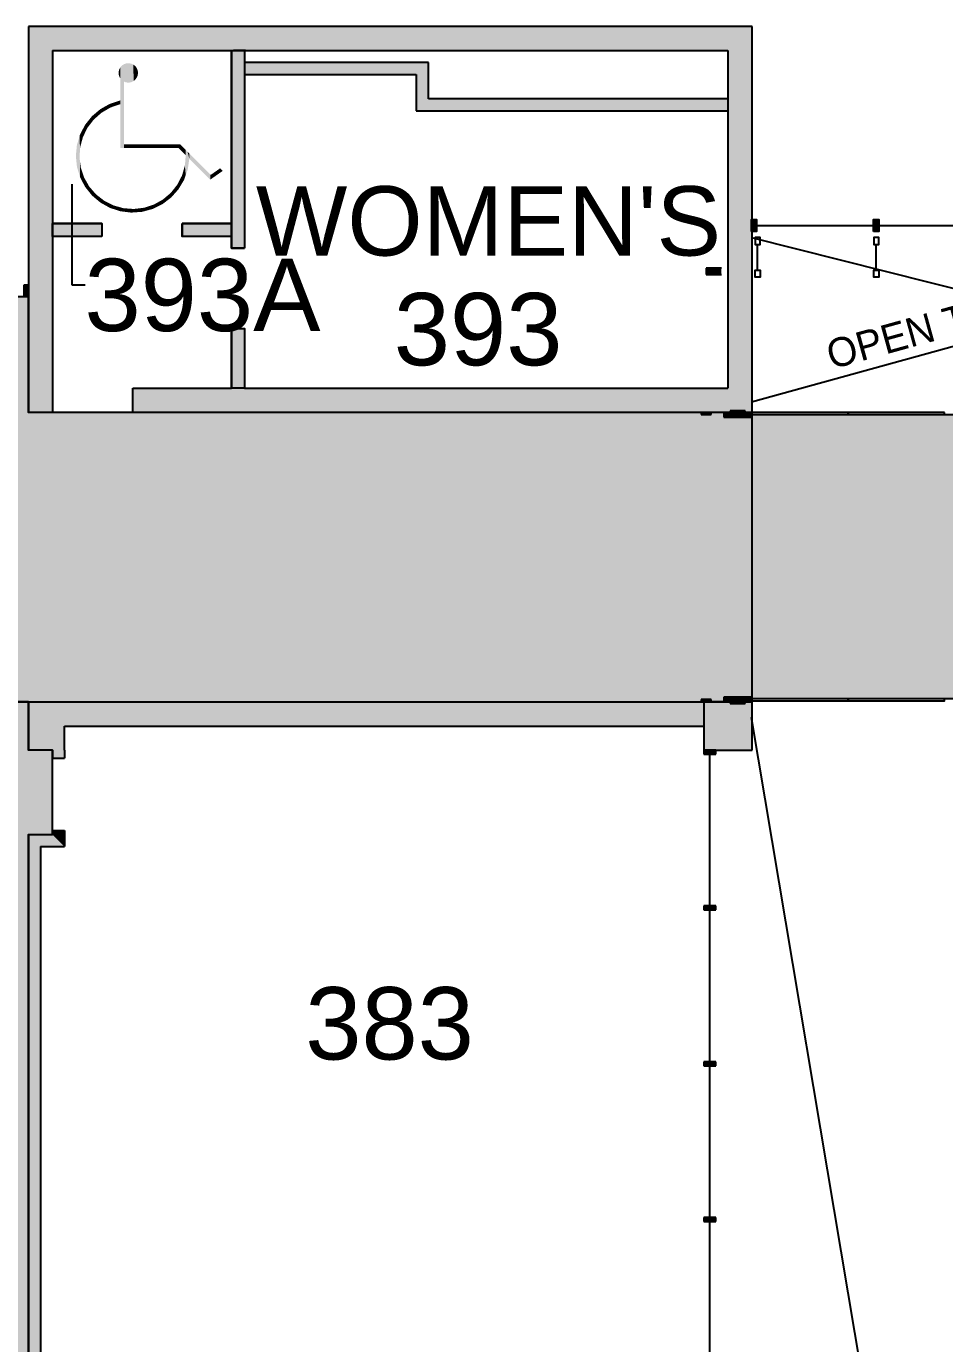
# Model space of a CAD drawing. Extents: x 2 to 4630, y -56 to 2885.
# Drawn here: x 3025 to 3482, y 2229 to 2885 of the extents above; entities that cross this region are included whole.
import ezdxf
from ezdxf.enums import TextEntityAlignment as Align

# ---------------------------------------------------------------- set-up
doc = ezdxf.new("R2010")
doc.units = 0
doc.header["$LTSCALE"] = 0.004
doc.layers.get('0').update_dxf_attribs({"linetype": 'CONTINUOUS'})
for name, color, linetype in [('CORRIDOR_HATCH', 253, 'CONTINUOUS'), ('SOLID', 7, 'CONTINUOUS'), ('STAIR', 251, 'CONTINUOUS'), ('TEXT', 7, 'CONTINUOUS'), ('WALL', 7, 'CONTINUOUS'), ('WALLS', 7, 'CONTINUOUS')]:
    doc.layers.add(name, color=color, linetype=linetype)
doc.styles.add('STYLE1', font='arial.ttf')

# ---------------------------------------------------------------- blocks, each defined once
blk = doc.blocks.new('AZMND')
for p, q in [((0, 0.5), (0, -0.5)), ((1, 0.5), (0, 0.5)), ((1, -0.5), (1, 0.5)), ((0, -0.5), (1, -0.5))]:
    blk.add_line(p, q)
blk = doc.blocks.new('*U99')
at = {"layer": 'SOLID'}
for points in [[(3071.07, 2859.45), (3071, 2863.07), (3071.07, 2863.22)], [(3071.41, 2858.82), (3071.07, 2863.22), (3071.41, 2863.9)], [(3071.07, 2859.45), (3071.07, 2863.22), (3071.41, 2858.82)], [(3071.52, 2858.64), (3071.41, 2863.9), (3071.52, 2864.04)], [(3071.41, 2858.82), (3071.41, 2863.9), (3071.52, 2858.64)], [(3071.53, 2824.04), (3071.52, 2864.04), (3071.53, 2864.06)], [(3071.52, 2824.04), (3071.52, 2864.04), (3071.53, 2824.04)], [(3071.98, 2824.04), (3071.53, 2864.06), (3071.98, 2864.64)], [(3071.53, 2824.04), (3071.53, 2864.06), (3071.98, 2824.04)], [(3072.67, 2824.04), (3071.98, 2864.64), (3072.67, 2865.25)], [(3071.98, 2824.04), (3071.98, 2864.64), (3072.67, 2824.04)], [(3073.08, 2824.04), (3072.67, 2865.25), (3073.08, 2865.49)], [(3072.67, 2824.04), (3072.67, 2865.25), (3073.08, 2824.04)], [(3073.32, 2824.04), (3073.08, 2865.49), (3073.32, 2865.63)], [(3073.08, 2824.04), (3073.08, 2865.49), (3073.32, 2824.04)], [(3073.47, 2856.99), (3073.32, 2865.63), (3073.47, 2865.72)], [(3073.32, 2857.05), (3073.32, 2865.63), (3073.47, 2856.99)], [(3074.18, 2856.71), (3073.47, 2865.72), (3074.18, 2865.97)], [(3073.47, 2856.99), (3073.47, 2865.72), (3074.18, 2856.71)], [(3074.35, 2856.68), (3074.18, 2865.97), (3074.35, 2866.03)], [(3074.18, 2856.71), (3074.18, 2865.97), (3074.35, 2856.68)], [(3075.09, 2856.54), (3074.35, 2866.03), (3075.09, 2866.14)], [(3074.35, 2856.68), (3074.35, 2866.03), (3075.09, 2856.54)], [(3075.27, 2856.55), (3075.09, 2866.14), (3075.27, 2866.16)], [(3075.09, 2856.54), (3075.09, 2866.14), (3075.27, 2856.55)], [(3075.27, 2856.55), (3075.27, 2866.16), (3076.02, 2856.55)], [(3076.02, 2856.55), (3075.27, 2866.16), (3076.02, 2866.13)], [(3076.02, 2856.55), (3076.02, 2866.13), (3076.19, 2856.59)], [(3076.19, 2856.59), (3076.02, 2866.13), (3076.19, 2866.12)], [(3076.19, 2856.59), (3076.19, 2866.12), (3076.93, 2856.74)], [(3076.93, 2856.74), (3076.19, 2866.12), (3076.93, 2865.94)], [(3076.93, 2856.74), (3076.93, 2865.94), (3076.94, 2856.75)], [(3076.94, 2856.75), (3076.93, 2865.94), (3076.94, 2865.94)], [(3076.94, 2856.75), (3076.94, 2865.94), (3077.09, 2856.81)], [(3077.09, 2856.81), (3076.94, 2865.94), (3077.09, 2865.9)], [(3077.09, 2856.81), (3077.09, 2865.9), (3077.78, 2857.1)], [(3077.78, 2857.1), (3077.09, 2865.9), (3077.78, 2865.58)], [(3077.78, 2857.1), (3077.78, 2865.58), (3077.94, 2857.2)], [(3077.94, 2857.2), (3077.78, 2865.58), (3077.94, 2865.51)], [(3077.94, 2857.2), (3077.94, 2865.51), (3078.21, 2857.39)], [(3078.21, 2857.39), (3077.94, 2865.51), (3078.21, 2865.31)], [(3078.21, 2857.39), (3078.21, 2865.31), (3078.55, 2857.62)], [(3078.55, 2857.62), (3078.21, 2865.31), (3078.55, 2865.06)], [(3078.55, 2857.62), (3078.55, 2865.06), (3078.69, 2857.75)], [(3078.69, 2857.75), (3078.55, 2865.06), (3078.69, 2864.97)], [(3078.69, 2857.75), (3078.69, 2864.97), (3079.21, 2858.27)], [(3079.21, 2858.27), (3078.69, 2864.97), (3079.21, 2864.41)], [(3079.21, 2858.27), (3079.21, 2864.41), (3079.32, 2858.43)], [(3079.32, 2858.43), (3079.21, 2864.41), (3079.32, 2864.29)], [(3079.32, 2858.43), (3079.32, 2864.29), (3079.73, 2859.04)], [(3079.73, 2859.04), (3079.32, 2864.29), (3079.73, 2863.63)], [(3079.73, 2859.04), (3079.73, 2863.63), (3079.81, 2859.23)], [(3079.81, 2859.23), (3079.73, 2863.63), (3079.81, 2863.5)], [(3079.81, 2859.23), (3079.81, 2863.5), (3080.1, 2859.89)], [(3080.1, 2859.89), (3079.81, 2863.5), (3080.1, 2862.77)], [(3070.75, 2860.64), (3070.68, 2861.25), (3070.75, 2862.18)], [(3070.79, 2860.33), (3070.75, 2862.18), (3070.79, 2862.31)], [(3070.75, 2860.64), (3070.75, 2862.18), (3070.79, 2860.33)], [(3071, 2859.67), (3070.79, 2862.31), (3071, 2863.07)], [(3070.79, 2860.33), (3070.79, 2862.31), (3071, 2859.67)], [(3071, 2859.67), (3071, 2863.07), (3071.07, 2859.45)], [(3080.1, 2859.89), (3080.1, 2862.77), (3080.15, 2860.12)], [(3080.15, 2860.12), (3080.1, 2862.77), (3080.15, 2862.64)], [(3080.15, 2860.12), (3080.15, 2862.64), (3080.29, 2860.8)], [(3080.29, 2860.8), (3080.15, 2862.64), (3080.29, 2861.82)], [(3080.29, 2860.8), (3080.29, 2861.82), (3080.31, 2861.72)], [(3062.19, 2841.54), (3061.6, 2843.32), (3062.19, 2843.65)], [(3063.51, 2842.31), (3062.19, 2843.65), (3063.51, 2844.39)], [(3062.19, 2841.54), (3062.19, 2843.65), (3063.51, 2842.31)], [(3066.34, 2843.95), (3063.51, 2844.39), (3066.34, 2845.97)], [(3063.51, 2842.31), (3063.51, 2844.39), (3066.34, 2843.95)], [(3066.34, 2843.95), (3066.34, 2845.97), (3066.36, 2843.96)], [(3066.36, 2843.96), (3066.34, 2845.97), (3066.36, 2845.97)], [(3066.64, 2844.13), (3066.36, 2845.97), (3066.64, 2846.07)], [(3066.36, 2843.96), (3066.36, 2845.97), (3066.64, 2844.13)], [(3068.11, 2844.64), (3066.64, 2846.07), (3068.11, 2846.55)], [(3066.64, 2844.13), (3066.64, 2846.07), (3068.11, 2844.64)], [(3070.68, 2845.52), (3068.11, 2846.55), (3070.68, 2847.39)], [(3068.11, 2844.64), (3068.11, 2846.55), (3070.68, 2845.52)], [(3070.75, 2845.55), (3070.68, 2847.39), (3070.75, 2847.41)], [(3070.68, 2845.52), (3070.68, 2847.39), (3070.75, 2845.55)], [(3070.79, 2845.56), (3070.75, 2847.41), (3070.79, 2847.42)], [(3070.75, 2845.55), (3070.75, 2847.41), (3070.79, 2845.56)], [(3071, 2845.63), (3070.79, 2847.42), (3071, 2847.49)], [(3070.79, 2845.56), (3070.79, 2847.42), (3071, 2845.63)], [(3071.07, 2845.66), (3071, 2847.49), (3071.07, 2847.51)], [(3071, 2845.63), (3071, 2847.49), (3071.07, 2845.66)], [(3071.41, 2845.78), (3071.07, 2847.51), (3071.41, 2847.62)], [(3071.07, 2845.66), (3071.07, 2847.51), (3071.41, 2845.78)], [(3071.52, 2845.81), (3071.41, 2847.62), (3071.52, 2847.66)], [(3071.41, 2845.78), (3071.41, 2847.62), (3071.52, 2845.81)], [(3055.19, 2834.04), (3054.03, 2835.56), (3055.19, 2837.01)], [(3056.07, 2835.19), (3055.19, 2837.01), (3056.07, 2838.11)], [(3055.19, 2834.04), (3055.19, 2837.01), (3056.07, 2835.19)], [(3057.43, 2836.96), (3056.07, 2838.11), (3057.43, 2839.8)], [(3056.07, 2835.19), (3056.07, 2838.11), (3057.43, 2836.96)], [(3057.44, 2836.97), (3057.43, 2839.8), (3057.44, 2839.81)], [(3057.43, 2836.96), (3057.43, 2839.8), (3057.44, 2836.97)], [(3058.32, 2838.13), (3057.44, 2839.81), (3058.32, 2840.56)], [(3057.44, 2836.97), (3057.44, 2839.81), (3058.32, 2838.13)], [(3059.45, 2839.12), (3058.32, 2840.56), (3059.45, 2841.51)], [(3058.32, 2838.13), (3058.32, 2840.56), (3059.45, 2839.12)], [(3061.58, 2841), (3059.45, 2841.51), (3061.58, 2843.31)], [(3059.45, 2839.12), (3059.45, 2841.51), (3061.58, 2841)], [(3061.6, 2841.02), (3061.58, 2843.31), (3061.6, 2843.32)], [(3061.58, 2841), (3061.58, 2843.31), (3061.6, 2841.02)], [(3061.6, 2841.02), (3061.6, 2843.32), (3062.19, 2841.54)], [(3051.49, 2823.22), (3051.23, 2829.83), (3051.49, 2830.72)], [(3051.5, 2823.32), (3051.49, 2830.72), (3051.5, 2830.74)], [(3051.49, 2823.22), (3051.49, 2830.72), (3051.5, 2823.32)], [(3051.58, 2824.44), (3051.5, 2830.74), (3051.58, 2830.88)], [(3051.5, 2823.32), (3051.5, 2830.74), (3051.58, 2824.44)], [(3051.89, 2825.59), (3051.58, 2830.88), (3051.89, 2831.47)], [(3051.58, 2824.44), (3051.58, 2830.88), (3051.89, 2825.59)], [(3052.92, 2829.42), (3051.89, 2831.47), (3052.92, 2833.44)], [(3051.89, 2825.59), (3051.89, 2831.47), (3052.92, 2829.42)], [(3053.52, 2830.65), (3052.92, 2833.44), (3053.52, 2834.59)], [(3052.92, 2829.42), (3052.92, 2833.44), (3053.52, 2830.65)], [(3054.02, 2831.66), (3053.52, 2834.59), (3054.02, 2835.55)], [(3053.52, 2830.65), (3053.52, 2834.59), (3054.02, 2831.66)], [(3054.03, 2831.68), (3054.02, 2835.55), (3054.03, 2835.56)], [(3054.02, 2831.66), (3054.02, 2835.55), (3054.03, 2831.68)], [(3054.03, 2831.68), (3054.03, 2835.56), (3055.19, 2834.04)], [(3049.94, 2814.7), (3049.42, 2820.09), (3049.94, 2825.51)], [(3051.23, 2810.36), (3049.94, 2825.52), (3051.23, 2829.83)], [(3049.94, 2814.67), (3049.94, 2825.51), (3049.94, 2825.52)], [(3049.94, 2814.67), (3049.94, 2825.52), (3051.23, 2810.36)], [(3049.94, 2814.7), (3049.94, 2825.51), (3049.94, 2814.67)], [(3051.23, 2819.3), (3051.23, 2829.83), (3051.49, 2823.22)], [(3073.32, 2824.04), (3073.32, 2825.84), (3073.47, 2824.04)], [(3073.47, 2824.04), (3073.32, 2825.84), (3073.47, 2825.84)], [(3073.47, 2824.04), (3073.47, 2825.84), (3074.18, 2824.04)], [(3074.18, 2824.04), (3073.47, 2825.84), (3074.18, 2825.84)], [(3074.18, 2824.04), (3074.18, 2825.84), (3074.35, 2824.04)], [(3074.35, 2824.04), (3074.18, 2825.84), (3074.35, 2825.84)], [(3074.35, 2824.04), (3074.35, 2825.84), (3075.09, 2824.04)], [(3075.09, 2824.04), (3074.35, 2825.84), (3075.09, 2825.84)], [(3075.09, 2824.04), (3075.09, 2825.84), (3075.27, 2824.04)], [(3075.27, 2824.04), (3075.09, 2825.84), (3075.27, 2825.84)], [(3075.27, 2824.04), (3075.27, 2825.84), (3076.02, 2824.04)], [(3076.02, 2824.04), (3075.27, 2825.84), (3076.02, 2825.84)], [(3076.02, 2824.04), (3076.02, 2825.84), (3076.19, 2824.04)], [(3076.19, 2824.04), (3076.02, 2825.84), (3076.19, 2825.84)], [(3076.19, 2824.04), (3076.19, 2825.84), (3076.93, 2824.04)], [(3076.93, 2824.04), (3076.19, 2825.84), (3076.93, 2825.84)], [(3076.93, 2824.04), (3076.93, 2825.84), (3076.94, 2824.04)], [(3076.94, 2824.04), (3076.93, 2825.84), (3076.94, 2825.84)], [(3076.94, 2824.04), (3076.94, 2825.84), (3077.09, 2824.04)], [(3077.09, 2824.04), (3076.94, 2825.84), (3077.09, 2825.84)], [(3077.09, 2824.04), (3077.09, 2825.84), (3077.78, 2824.04)], [(3077.78, 2824.04), (3077.09, 2825.84), (3077.78, 2825.84)], [(3077.78, 2824.04), (3077.78, 2825.84), (3077.94, 2824.04)], [(3077.94, 2824.04), (3077.78, 2825.84), (3077.94, 2825.84)], [(3077.94, 2824.04), (3077.94, 2825.84), (3078.21, 2824.04)], [(3078.21, 2824.04), (3077.94, 2825.84), (3078.21, 2825.84)], [(3078.21, 2824.04), (3078.21, 2825.84), (3078.55, 2824.04)], [(3078.55, 2824.04), (3078.21, 2825.84), (3078.55, 2825.84)], [(3078.55, 2824.04), (3078.55, 2825.84), (3078.69, 2824.04)], [(3078.69, 2824.04), (3078.55, 2825.84), (3078.69, 2825.84)], [(3078.69, 2824.04), (3078.69, 2825.84), (3079.21, 2824.04)], [(3079.21, 2824.04), (3078.69, 2825.84), (3079.21, 2825.84)], [(3079.21, 2824.04), (3079.21, 2825.84), (3079.32, 2824.04)], [(3079.32, 2824.04), (3079.21, 2825.84), (3079.32, 2825.84)], [(3079.32, 2824.04), (3079.32, 2825.84), (3079.73, 2824.04)], [(3079.73, 2824.04), (3079.32, 2825.84), (3079.73, 2825.84)], [(3079.73, 2824.04), (3079.73, 2825.84), (3079.81, 2824.04)], [(3079.81, 2824.04), (3079.73, 2825.84), (3079.81, 2825.84)], [(3079.81, 2824.04), (3079.81, 2825.84), (3080.1, 2824.04)], [(3080.1, 2824.04), (3079.81, 2825.84), (3080.1, 2825.84)], [(3080.1, 2824.04), (3080.1, 2825.84), (3080.15, 2824.04)], [(3080.15, 2824.04), (3080.1, 2825.84), (3080.15, 2825.84)], [(3080.15, 2824.04), (3080.15, 2825.84), (3080.29, 2824.04)], [(3080.29, 2824.04), (3080.15, 2825.84), (3080.29, 2825.84)], [(3080.29, 2824.04), (3080.29, 2825.84), (3080.31, 2824.04)], [(3080.31, 2824.04), (3080.29, 2825.84), (3080.31, 2825.84)], [(3080.31, 2824.04), (3080.31, 2825.84), (3082.37, 2824.04)], [(3082.37, 2824.04), (3080.31, 2825.84), (3082.37, 2825.84)], [(3082.37, 2824.04), (3082.37, 2825.84), (3083.33, 2824.04)], [(3083.33, 2824.04), (3082.37, 2825.84), (3083.33, 2825.84)], [(3083.33, 2824.04), (3083.33, 2825.84), (3087.62, 2824.04)], [(3087.62, 2824.04), (3083.33, 2825.84), (3087.62, 2825.84)], [(3087.62, 2824.04), (3087.62, 2825.84), (3088.23, 2824.04)], [(3088.23, 2824.04), (3087.62, 2825.84), (3088.23, 2825.84)], [(3088.23, 2824.04), (3088.23, 2825.84), (3092.51, 2824.04)], [(3092.51, 2824.04), (3088.23, 2825.84), (3092.51, 2825.84)], [(3092.51, 2824.04), (3092.51, 2825.84), (3092.73, 2824.04)], [(3092.73, 2824.04), (3092.51, 2825.84), (3092.73, 2825.84)], [(3092.73, 2824.04), (3092.73, 2825.84), (3096.66, 2824.04)], [(3096.66, 2824.04), (3092.73, 2825.84), (3096.66, 2825.84)], [(3096.66, 2824.04), (3096.66, 2825.84), (3096.84, 2824.04)], [(3096.84, 2824.04), (3096.66, 2825.84), (3096.84, 2825.84)], [(3096.84, 2824.04), (3096.84, 2825.84), (3099.86, 2824.04)], [(3099.86, 2824.04), (3096.84, 2825.84), (3099.86, 2825.84)], [(3099.86, 2824.04), (3099.86, 2825.84), (3100.46, 2824.04)], [(3100.46, 2824.04), (3099.86, 2825.84), (3100.46, 2825.84)], [(3100.46, 2824.04), (3100.46, 2825.84), (3100.46, 2824.04)], [(3100.46, 2824.04), (3100.46, 2825.84), (3100.46, 2825.84)], [(3100.46, 2824.04), (3100.46, 2825.84), (3101.21, 2823.3)], [(3101.21, 2823.3), (3100.46, 2825.84), (3101.21, 2825.84)], [(3101.21, 2823.3), (3101.21, 2825.84), (3102.23, 2822.28)], [(3102.23, 2822.28), (3101.21, 2825.84), (3102.23, 2824.83)], [(3102.23, 2822.28), (3102.23, 2824.83), (3103.24, 2821.27)], [(3103.24, 2821.27), (3102.23, 2824.83), (3103.24, 2823.82)], [(3051.23, 2810.36), (3051.23, 2819.3), (3051.49, 2809.47)], [(3051.49, 2809.47), (3051.23, 2819.3), (3051.49, 2817.23)], [(3103.24, 2821.27), (3103.24, 2823.82), (3103.65, 2820.85)], [(3103.65, 2820.85), (3103.24, 2823.82), (3103.65, 2823.4)], [(3103.65, 2820.85), (3103.65, 2823.4), (3104.09, 2820.41)], [(3104.09, 2820.41), (3103.65, 2823.4), (3104.09, 2822.96)], [(3104.09, 2810.55), (3103.65, 2815.28), (3104.09, 2820.41)], [(3104.09, 2810.55), (3104.09, 2822.96), (3105.06, 2813.26)], [(3105.06, 2813.26), (3104.09, 2822.96), (3105.06, 2821.99)], [(3105.06, 2813.26), (3105.06, 2821.99), (3105.86, 2818.65)], [(3105.86, 2818.65), (3105.06, 2821.99), (3105.86, 2821.19)], [(3105.86, 2818.65), (3105.86, 2821.19), (3116.25, 2808.25)], [(3116.25, 2808.25), (3105.86, 2821.19), (3116.25, 2810.8)], [(3051.49, 2809.47), (3051.49, 2817.23), (3051.5, 2809.45)], [(3051.5, 2809.45), (3051.49, 2817.23), (3051.5, 2817.18)], [(3051.5, 2809.45), (3051.5, 2817.18), (3051.58, 2809.3)], [(3051.58, 2809.3), (3051.5, 2817.18), (3051.58, 2816.59)], [(3051.58, 2809.3), (3051.58, 2816.59), (3051.89, 2808.71)], [(3051.89, 2808.71), (3051.58, 2816.59), (3051.89, 2814.19)], [(3051.89, 2808.71), (3051.89, 2814.19), (3052.92, 2806.75)], [(3052.92, 2806.75), (3051.89, 2814.19), (3052.92, 2811.11)], [(3052.92, 2806.75), (3052.92, 2811.11), (3053.52, 2805.6)], [(3053.52, 2805.6), (3052.92, 2811.11), (3053.52, 2809.3)], [(3103.24, 2808.13), (3102.23, 2810.33), (3103.24, 2813.83)], [(3103.65, 2809.31), (3103.24, 2813.83), (3103.65, 2815.28)], [(3103.24, 2808.13), (3103.24, 2813.83), (3103.65, 2809.31)], [(3103.65, 2809.31), (3103.65, 2815.28), (3104.09, 2810.55)], [(3116.25, 2808.25), (3116.25, 2810.8), (3116.46, 2808.4)], [(3116.46, 2808.4), (3116.25, 2810.8), (3116.46, 2810.59)], [(3121.15, 2811.68), (3116.46, 2810.59), (3121.15, 2813.88)], [(3116.46, 2808.4), (3116.46, 2810.59), (3121.15, 2811.68)], [(3121.15, 2811.68), (3121.15, 2813.88), (3122.45, 2812.58)], [(3053.52, 2805.6), (3053.52, 2809.3), (3054.02, 2804.64)], [(3054.02, 2804.64), (3053.52, 2809.3), (3054.02, 2808.42)], [(3054.02, 2804.64), (3054.02, 2808.42), (3054.03, 2804.63)], [(3054.03, 2804.63), (3054.02, 2808.42), (3054.03, 2808.41)], [(3054.03, 2804.63), (3054.03, 2808.41), (3055.19, 2803.18)], [(3055.19, 2803.18), (3054.03, 2808.41), (3055.19, 2806.37)], [(3055.19, 2803.18), (3055.19, 2806.37), (3056.07, 2802.08)], [(3056.07, 2802.08), (3055.19, 2806.37), (3056.07, 2804.82)], [(3056.07, 2802.08), (3056.07, 2804.82), (3057.43, 2800.39)], [(3057.43, 2800.39), (3056.07, 2804.82), (3057.43, 2803.26)], [(3099.86, 2802.77), (3096.84, 2801.94), (3099.86, 2805.75)], [(3100.46, 2803.44), (3099.86, 2805.75), (3100.46, 2806.91)], [(3099.86, 2802.77), (3099.86, 2805.75), (3100.46, 2803.44)], [(3101.21, 2804.7), (3100.46, 2806.91), (3101.21, 2808.35)], [(3100.46, 2803.44), (3100.46, 2806.91), (3100.46, 2803.44)], [(3100.46, 2803.44), (3100.46, 2806.91), (3100.46, 2806.91)], [(3100.46, 2803.44), (3100.46, 2806.91), (3101.21, 2804.7)], [(3102.23, 2806.42), (3101.21, 2808.35), (3102.23, 2810.33)], [(3101.21, 2804.7), (3101.21, 2808.35), (3102.23, 2806.42)], [(3102.23, 2806.42), (3102.23, 2810.33), (3103.24, 2808.13)], [(3057.43, 2800.39), (3057.43, 2803.26), (3057.44, 2800.38)], [(3057.44, 2800.38), (3057.43, 2803.26), (3057.44, 2803.25)], [(3057.44, 2800.38), (3057.44, 2803.25), (3058.32, 2799.63)], [(3058.32, 2799.63), (3057.44, 2803.25), (3058.32, 2802.22)], [(3058.32, 2799.63), (3058.32, 2802.22), (3059.45, 2798.68)], [(3059.45, 2798.68), (3058.32, 2802.22), (3059.45, 2800.93)], [(3059.45, 2798.68), (3059.45, 2800.93), (3061.58, 2796.88)], [(3061.58, 2796.88), (3059.45, 2800.93), (3061.58, 2799.26)], [(3061.58, 2796.88), (3061.58, 2799.26), (3061.6, 2796.87)], [(3061.6, 2796.87), (3061.58, 2799.26), (3061.6, 2799.25)], [(3061.6, 2796.87), (3061.6, 2799.25), (3062.19, 2796.54)], [(3062.19, 2796.54), (3061.6, 2799.25), (3062.19, 2798.79)], [(3062.19, 2796.54), (3062.19, 2798.79), (3063.51, 2795.8)], [(3063.51, 2795.8), (3062.19, 2798.79), (3063.51, 2797.76)], [(3063.51, 2795.8), (3063.51, 2797.76), (3066.34, 2794.22)], [(3066.34, 2794.22), (3063.51, 2797.76), (3066.34, 2796.33)], [(3092.51, 2796.08), (3088.23, 2795.86), (3092.51, 2798.25)], [(3092.73, 2796.25), (3092.51, 2798.25), (3092.73, 2798.37)], [(3092.51, 2796.08), (3092.51, 2798.25), (3092.73, 2796.25)], [(3096.66, 2799.23), (3092.73, 2798.37), (3096.66, 2801.71)], [(3092.73, 2796.25), (3092.73, 2798.37), (3096.66, 2799.23)], [(3096.84, 2799.37), (3096.66, 2801.71), (3096.84, 2801.94)], [(3096.66, 2799.23), (3096.66, 2801.71), (3096.84, 2799.37)], [(3096.84, 2799.37), (3096.84, 2801.94), (3099.86, 2802.77)], [(3066.34, 2794.22), (3066.34, 2796.33), (3066.36, 2794.22)], [(3066.36, 2794.22), (3066.34, 2796.33), (3066.36, 2796.32)], [(3066.36, 2794.22), (3066.36, 2796.32), (3066.64, 2794.12)], [(3066.64, 2794.12), (3066.36, 2796.32), (3066.64, 2796.18)], [(3066.64, 2794.12), (3066.64, 2796.18), (3068.11, 2793.64)], [(3068.11, 2793.64), (3066.64, 2796.18), (3068.11, 2795.44)], [(3068.11, 2793.64), (3068.11, 2795.44), (3070.68, 2792.81)], [(3070.68, 2792.81), (3068.11, 2795.44), (3070.68, 2794.72)], [(3070.68, 2792.81), (3070.68, 2794.72), (3070.75, 2792.78)], [(3070.75, 2792.78), (3070.68, 2794.72), (3070.75, 2794.7)], [(3070.75, 2792.78), (3070.75, 2794.7), (3070.79, 2792.77)], [(3070.79, 2792.77), (3070.75, 2794.7), (3070.79, 2794.69)], [(3070.79, 2792.77), (3070.79, 2794.69), (3071, 2792.7)], [(3071, 2792.7), (3070.79, 2794.69), (3071, 2794.63)], [(3071, 2792.7), (3071, 2794.63), (3071.07, 2792.68)], [(3071.07, 2792.68), (3071, 2794.63), (3071.07, 2794.61)], [(3071.07, 2792.68), (3071.07, 2794.61), (3071.41, 2792.57)], [(3071.41, 2792.57), (3071.07, 2794.61), (3071.41, 2794.52)], [(3071.41, 2792.57), (3071.41, 2794.52), (3071.52, 2792.53)], [(3071.52, 2792.53), (3071.41, 2794.52), (3071.52, 2794.49)], [(3071.52, 2792.53), (3071.52, 2794.49), (3071.53, 2792.53)], [(3071.53, 2792.53), (3071.52, 2794.49), (3071.53, 2794.49)], [(3071.53, 2792.53), (3071.53, 2794.49), (3071.98, 2792.47)], [(3071.98, 2792.47), (3071.53, 2794.49), (3071.98, 2794.36)], [(3071.98, 2792.47), (3071.98, 2794.36), (3072.67, 2792.39)], [(3072.67, 2792.39), (3071.98, 2794.36), (3072.67, 2794.17)], [(3072.67, 2792.39), (3072.67, 2794.17), (3073.08, 2792.34)], [(3073.08, 2792.34), (3072.67, 2794.17), (3073.08, 2794.06)], [(3073.08, 2792.34), (3073.08, 2794.06), (3073.32, 2792.31)], [(3073.32, 2792.31), (3073.08, 2794.06), (3073.32, 2794.04)], [(3073.32, 2792.31), (3073.32, 2794.04), (3073.47, 2792.29)], [(3073.47, 2792.29), (3073.32, 2794.04), (3073.47, 2794.02)], [(3073.47, 2792.29), (3073.47, 2794.02), (3074.18, 2792.2)], [(3074.18, 2792.2), (3073.47, 2794.02), (3074.18, 2793.97)], [(3074.18, 2792.2), (3074.18, 2793.97), (3074.35, 2792.18)], [(3074.35, 2792.18), (3074.18, 2793.97), (3074.35, 2793.96)], [(3074.35, 2792.18), (3074.35, 2793.96), (3075.09, 2792.09)], [(3075.09, 2792.09), (3074.35, 2793.96), (3075.09, 2793.9)], [(3075.09, 2792.09), (3075.09, 2793.9), (3075.27, 2792.07)], [(3075.27, 2792.07), (3075.09, 2793.9), (3075.27, 2793.89)], [(3075.27, 2792.07), (3075.27, 2793.89), (3076.02, 2791.98)], [(3076.02, 2791.98), (3075.27, 2793.89), (3076.02, 2793.83)], [(3076.02, 2791.98), (3076.02, 2793.83), (3076.19, 2791.96)], [(3076.19, 2791.96), (3076.02, 2793.83), (3076.19, 2793.82)], [(3076.19, 2791.96), (3076.19, 2793.82), (3076.93, 2791.87)], [(3076.93, 2791.87), (3076.19, 2793.82), (3076.93, 2793.76)], [(3076.93, 2791.87), (3076.93, 2793.76), (3076.94, 2791.86)], [(3076.94, 2791.86), (3076.93, 2793.76), (3076.94, 2793.76)], [(3076.94, 2791.86), (3076.94, 2793.76), (3077.09, 2791.88)], [(3077.09, 2791.88), (3076.94, 2793.76), (3077.09, 2793.75)], [(3077.09, 2791.88), (3077.09, 2793.75), (3077.78, 2791.92)], [(3077.78, 2791.92), (3077.09, 2793.75), (3077.78, 2793.69)], [(3077.78, 2791.92), (3077.78, 2793.69), (3077.94, 2791.94)], [(3077.94, 2791.94), (3077.78, 2793.69), (3077.94, 2793.68)], [(3077.94, 2791.94), (3077.94, 2793.68), (3078.21, 2791.96)], [(3078.21, 2791.96), (3077.94, 2793.68), (3078.21, 2793.66)], [(3078.55, 2791.98), (3078.21, 2793.66), (3078.55, 2793.7)], [(3078.21, 2791.96), (3078.21, 2793.66), (3078.55, 2791.98)], [(3078.69, 2791.99), (3078.55, 2793.7), (3078.69, 2793.72)], [(3078.55, 2791.98), (3078.55, 2793.7), (3078.69, 2791.99)], [(3079.21, 2792.03), (3078.69, 2793.72), (3079.21, 2793.78)], [(3078.69, 2791.99), (3078.69, 2793.72), (3079.21, 2792.03)], [(3079.32, 2792.03), (3079.21, 2793.78), (3079.32, 2793.79)], [(3079.21, 2792.03), (3079.21, 2793.78), (3079.32, 2792.03)], [(3079.73, 2792.06), (3079.32, 2793.79), (3079.73, 2793.84)], [(3079.32, 2792.03), (3079.32, 2793.79), (3079.73, 2792.06)], [(3079.81, 2792.07), (3079.73, 2793.84), (3079.81, 2793.85)], [(3079.73, 2792.06), (3079.73, 2793.84), (3079.81, 2792.07)], [(3080.1, 2792.09), (3079.81, 2793.85), (3080.1, 2793.89)], [(3079.81, 2792.07), (3079.81, 2793.85), (3080.1, 2792.09)], [(3080.1, 2792.09), (3080.1, 2793.89), (3080.15, 2792.09)], [(3080.15, 2792.09), (3080.1, 2793.89), (3080.15, 2793.89)], [(3080.29, 2792.1), (3080.15, 2793.89), (3080.29, 2793.91)], [(3080.15, 2792.09), (3080.15, 2793.89), (3080.29, 2792.1)], [(3080.29, 2792.1), (3080.29, 2793.91), (3080.31, 2792.1)], [(3080.31, 2792.1), (3080.29, 2793.91), (3080.31, 2793.91)], [(3082.37, 2792.25), (3080.31, 2793.91), (3082.37, 2794.16)], [(3080.31, 2792.1), (3080.31, 2793.91), (3082.37, 2792.25)], [(3083.33, 2792.51), (3082.37, 2794.16), (3083.33, 2794.27)], [(3082.37, 2792.25), (3082.37, 2794.16), (3083.33, 2792.51)], [(3087.62, 2793.67), (3083.33, 2794.27), (3087.62, 2795.67)], [(3083.33, 2792.51), (3083.33, 2794.27), (3087.62, 2793.67)], [(3088.23, 2793.97), (3087.62, 2795.67), (3088.23, 2795.86)], [(3087.62, 2793.67), (3087.62, 2795.67), (3088.23, 2793.97)], [(3088.23, 2793.97), (3088.23, 2795.86), (3092.51, 2796.08)]]:
    blk.add_solid(points, dxfattribs=at)
blk = doc.blocks.new('*U133')
at = {"layer": 'SOLID'}
for points in [[(2881.78, 2750), (2881.78, 2756), (2883.78, 2750)], [(2883.78, 2750), (2881.78, 2756), (2883.78, 2756)], [(2952.78, 2750), (2952.78, 2756), (2954.78, 2750)], [(2954.78, 2750), (2952.78, 2756), (2954.78, 2756)], [(3023.78, 2750), (3023.78, 2756), (3025.78, 2750)], [(3025.78, 2750), (3023.78, 2756), (3025.78, 2756)]]:
    blk.add_solid(points, dxfattribs=at)
blk = doc.blocks.new('*U246')
at = {"layer": 'SOLID'}
for points in [[(3126.78, 2704.5), (3126.78, 2734.17), (3133.28, 2704.5)], [(3133.28, 2704.5), (3126.78, 2734.17), (3133.28, 2734.17)]]:
    blk.add_solid(points, dxfattribs=at)
blk = doc.blocks.new('*U247')
at = {"layer": 'SOLID'}
for points in [[(3037.78, 2780), (3037.78, 2786.5), (3062.28, 2780)], [(3062.28, 2780), (3037.78, 2786.5), (3062.28, 2786.5)]]:
    blk.add_solid(points, dxfattribs=at)
blk = doc.blocks.new('*U248')
at = {"layer": 'SOLID'}
for points in [[(3102.28, 2780), (3102.28, 2786.5), (3126.78, 2780)], [(3126.78, 2780), (3102.28, 2786.5), (3126.78, 2786.5)]]:
    blk.add_solid(points, dxfattribs=at)
blk = doc.blocks.new('*U249')
at = {"layer": 'SOLID'}
for points in [[(3126.78, 2774.17), (3126.78, 2872.5), (3133.28, 2774.17)], [(3133.28, 2774.17), (3126.78, 2872.5), (3133.28, 2872.5)]]:
    blk.add_solid(points, dxfattribs=at)
blk = doc.blocks.new('*U412')
at = {"layer": 'SOLID'}
for points in [[(3360.56, 2548.5), (3360.56, 2549.73), (3365.44, 2548.5)], [(3365.44, 2548.5), (3360.56, 2549.73), (3365.44, 2549.73)]]:
    blk.add_solid(points, dxfattribs=at)
blk = doc.blocks.new('*U413')
at = {"layer": 'SOLID'}
for points in [[(3360.56, 2691.46), (3360.56, 2692.5), (3365.44, 2691.46)], [(3365.44, 2691.46), (3360.56, 2692.5), (3365.44, 2692.5)]]:
    blk.add_solid(points, dxfattribs=at)
blk = doc.blocks.new('*U443')
at = {"layer": 'SOLID'}
for points in [[(3363, 2761.15), (3363, 2764.29), (3370.56, 2761.15)], [(3370.56, 2761.15), (3363, 2764.29), (3370.56, 2764.29)]]:
    blk.add_solid(points, dxfattribs=at)
blk = doc.blocks.new('*U444')
at = {"layer": 'SOLID'}
for points in [[(3382.41, 2690.19), (3382.41, 2692.5), (3385.56, 2690.19)], [(3385.56, 2690.19), (3382.41, 2692.5), (3385.56, 2692.5)]]:
    blk.add_solid(points, dxfattribs=at)
blk = doc.blocks.new('*U445')
at = {"layer": 'SOLID'}
for points in [[(3374.93, 2692.5), (3374.93, 2693.34), (3382.41, 2692.5)], [(3382.41, 2692.5), (3374.93, 2693.34), (3382.41, 2693.34)]]:
    blk.add_solid(points, dxfattribs=at)
blk = doc.blocks.new('*U446')
at = {"layer": 'SOLID'}
for points in [[(3374.93, 2690.19), (3374.93, 2692.5), (3382.41, 2690.19)], [(3382.41, 2690.19), (3374.93, 2692.5), (3382.41, 2692.5)]]:
    blk.add_solid(points, dxfattribs=at)
blk = doc.blocks.new('*U447')
at = {"layer": 'SOLID'}
for points in [[(3371.78, 2690.19), (3371.78, 2692.5), (3374.93, 2690.19)], [(3374.93, 2690.19), (3371.78, 2692.5), (3374.93, 2692.5)]]:
    blk.add_solid(points, dxfattribs=at)
blk = doc.blocks.new('*U448')
at = {"layer": 'SOLID'}
for points in [[(3382.41, 2548.5), (3382.41, 2550.82), (3385.56, 2548.5)], [(3385.56, 2548.5), (3382.41, 2550.82), (3385.56, 2550.82)]]:
    blk.add_solid(points, dxfattribs=at)
blk = doc.blocks.new('*U449')
at = {"layer": 'SOLID'}
for points in [[(3374.93, 2548.5), (3374.93, 2550.82), (3378.56, 2548.5)], [(3378.56, 2548.5), (3374.93, 2550.82), (3378.56, 2550.82)], [(3378.56, 2548.5), (3378.56, 2550.82), (3382.41, 2548.5)], [(3382.41, 2548.5), (3378.56, 2550.82), (3382.41, 2550.82)]]:
    blk.add_solid(points, dxfattribs=at)
blk = doc.blocks.new('*U450')
at = {"layer": 'SOLID'}
for points in [[(3374.93, 2547.67), (3374.93, 2548.5), (3378.56, 2547.67)], [(3378.56, 2547.67), (3374.93, 2548.5), (3378.56, 2548.5)]]:
    blk.add_solid(points, dxfattribs=at)
blk = doc.blocks.new('*U451')
at = {"layer": 'SOLID'}
for points in [[(3378.56, 2547.67), (3378.56, 2548.5), (3382.41, 2547.67)], [(3382.41, 2547.67), (3378.56, 2548.5), (3382.41, 2548.5)]]:
    blk.add_solid(points, dxfattribs=at)
blk = doc.blocks.new('*U452')
at = {"layer": 'SOLID'}
for points in [[(3371.78, 2548.5), (3371.78, 2550.82), (3374.93, 2548.5)], [(3374.93, 2548.5), (3371.78, 2550.82), (3374.93, 2550.82)]]:
    blk.add_solid(points, dxfattribs=at)
blk = doc.blocks.new('*U540')
at = {"layer": 'WALL'}
for points in [[(3446.3, 2782.5), (3446.3, 2782.5), (3446.3, 2788.49)], [(3446.3, 2782.5), (3446.3, 2788.49), (3448.82, 2782.5)], [(3448.82, 2782.5), (3446.3, 2788.49), (3448.82, 2788.49)]]:
    blk.add_solid(points, dxfattribs=at)
blk = doc.blocks.new('*U541')
at = {"layer": 'WALL'}
for points in [[(3385.56, 2782.5), (3385.56, 2782.5), (3385.56, 2788.49)], [(3385.56, 2782.5), (3385.56, 2788.49), (3388.08, 2782.5)], [(3388.08, 2782.5), (3385.56, 2788.49), (3388.08, 2788.49)]]:
    blk.add_solid(points, dxfattribs=at)
blk = doc.blocks.new('*U547')
at = {"layer": 'CORRIDOR_HATCH'}
for points in [[(2929.78, 2548.5), (2929.78, 2750), (3025.78, 2548.5)], [(3025.78, 2548.5), (2929.78, 2750), (3025.78, 2750)], [(3025.78, 2548.5), (3025.78, 2692.5), (3037.78, 2548.5)], [(3037.78, 2548.5), (3025.78, 2692.5), (3037.78, 2692.5)], [(3037.78, 2548.5), (3037.78, 2692.5), (3041.78, 2548.5)], [(3041.78, 2548.5), (3037.78, 2692.5), (3041.78, 2692.5)], [(3041.78, 2548.5), (3041.78, 2692.5), (3043.78, 2548.5)], [(3043.78, 2548.5), (3041.78, 2692.5), (3043.78, 2692.5)], [(3043.78, 2548.5), (3043.78, 2692.5), (3109.78, 2548.5)], [(3109.78, 2548.5), (3043.78, 2692.5), (3109.78, 2692.5)], [(3109.78, 2548.5), (3109.78, 2692.5), (3115.78, 2548.5)], [(3115.78, 2548.5), (3109.78, 2692.5), (3115.78, 2692.5)], [(3115.78, 2548.5), (3115.78, 2692.5), (3187.78, 2548.5)], [(3187.78, 2548.5), (3115.78, 2692.5), (3187.78, 2692.5)], [(3187.78, 2548.5), (3187.78, 2692.5), (3361.78, 2548.5)], [(3361.78, 2548.5), (3187.78, 2692.5), (3361.78, 2692.5)], [(3361.78, 2548.5), (3361.78, 2692.5), (3373.78, 2548.5)], [(3373.78, 2548.5), (3361.78, 2692.5), (3373.78, 2692.5)], [(3373.78, 2548.5), (3373.78, 2692.5), (3385.78, 2548.5)], [(3385.78, 2548.5), (3373.78, 2692.5), (3385.78, 2692.5)], [(3385.78, 2550.03), (3385.78, 2691.38), (3669, 2550.03)], [(3669, 2550.03), (3385.78, 2691.38), (3669, 2691.38)], [(2929.78, 844.5), (2929.78, 2548.5), (3025.78, 844.5)], [(3025.78, 844.5), (2929.78, 2548.5), (3025.78, 2548.5)], [(3025.78, 2482.5), (3025.78, 2524.5), (3037.78, 2482.5)], [(3037.78, 2482.5), (3025.78, 2524.5), (3037.78, 2524.5)]]:
    blk.add_solid(points, dxfattribs=at)

msp = doc.modelspace()

# ---------------------------------------------------------------- linework, layer by layer
at = {"layer": 'CORRIDOR_HATCH'}
for points in [[(2367.78, 2548.5), (2473.78, 2548.5), (2929.78, 2548.5), (3025.78, 2548.5), (3361.78, 2548.5), (3385.78, 2548.5), (3385.78, 2692.5), (3025.78, 2692.5), (3025.78, 2750), (2881.78, 2750), (2881.78, 2692.5), (2521.78, 2692.5), (2521.78, 2750), (2377.78, 2750)], [(3765.05, 2504.02), (3682.78, 2504.02), (3682.78, 2550.82), (3669, 2550.82), (3669, 2550.03), (3385.78, 2550.03), (3385.78, 2691.38), (3669, 2691.38), (3669, 2690.19), (3682.78, 2690.19), (3682.78, 2711.84), (3683.56, 2710.01), (3692.06, 2710.02), (3765.05, 2710.01)], [(3025.78, 1519.5), (3025.78, 1819.5), (3037.78, 1819.5), (3037.78, 1861.5), (3025.78, 1861.5), (3025.78, 2155.5), (3037.78, 2155.5), (3037.78, 2197.5), (3025.78, 2197.5), (3025.78, 2482.5), (3037.78, 2482.5), (3037.78, 2524.5), (3025.78, 2524.5), (3025.78, 2548.5), (2929.78, 2548.5), (2929.78, 1937.5), (2905.78, 1937.5), (2905.78, 1872.5), (2929.78, 1872.5), (2929.78, 1601.5), (2905.78, 1601.5), (2905.78, 1536.5), (2929.78, 1536.5), (2929.78, 1265.5)]]:
    msp.add_lwpolyline(points, dxfattribs=at)
at = {"layer": 'SOLID'}
for p, q in [((3133.78, 2872.5), (3127.78, 2872.5)), ((3373.78, 2848.5), (3373.78, 2842.5)), ((3037.78, 2758.5), (3037.78, 2752.5))]:
    msp.add_line(p, q, dxfattribs=at)
for points in [[(3133.28, 2774.17), (3126.78, 2774.17), (3126.78, 2872.5), (3133.28, 2872.5)], [(3133.28, 2774.17), (3126.78, 2774.17), (3126.78, 2872.5), (3133.28, 2872.5)], [(3062.28, 2780), (3037.78, 2780), (3037.78, 2786.5), (3062.28, 2786.5)], [(3102.28, 2786.5), (3126.78, 2786.5), (3126.78, 2780), (3102.28, 2780)], [(3126.78, 2734.17), (3133.28, 2734.17), (3133.28, 2704.5), (3126.78, 2704.5)]]:
    msp.add_lwpolyline(points, close=True, dxfattribs=at)
for points in [[(3037.78, 2872.5), (3025.78, 2884.5), (3037.78, 2692.5), (3025.78, 2692.5)], [(3037.78, 2872.5), (3025.78, 2884.5), (3037.78, 2692.5), (3025.78, 2692.5)], [(3373.78, 2872.5), (3385.78, 2884.5), (3037.78, 2872.5), (3025.78, 2884.5)], [(3373.78, 2704.5), (3385.78, 2692.5), (3373.78, 2872.5), (3385.78, 2884.5)], [(3373.78, 2704.5), (3385.78, 2692.5), (3373.78, 2872.5), (3385.78, 2884.5)], [(3224.78, 2866.5), (3218.78, 2860.5), (3133.28, 2866.5), (3133.28, 2860.5)], [(3224.78, 2848.5), (3218.78, 2842.5), (3224.78, 2866.5), (3218.78, 2860.5)], [(3373.78, 2848.5), (3373.78, 2842.5), (3224.78, 2848.5), (3218.78, 2842.5)], [(3077.78, 2704.5), (3077.78, 2692.5), (3373.78, 2704.5), (3385.78, 2692.5)], [(3077.78, 2704.5), (3077.78, 2692.5), (3373.78, 2704.5), (3385.78, 2692.5)], [(3037.78, 2536.5), (3025.78, 2548.5), (3361.78, 2536.5), (3361.78, 2548.5)], [(3025.78, 2548.5), (3037.78, 2536.5), (3025.78, 2524.5), (3037.78, 2524.5)], [(3361.78, 2548.5), (3385.78, 2548.5), (3361.78, 2524.5), (3385.78, 2524.5)], [(3037.78, 2536.5), (3043.78, 2536.5), (3037.78, 2520.5), (3043.78, 2520.5)], [(3361.78, 2524.5), (3367.78, 2524.5), (3361.78, 2522.5), (3367.78, 2522.5)], [(3037.78, 2484.5), (3043.78, 2484.5), (3037.78, 2482.5), (3043.78, 2476.5)], [(3025.78, 2482.5), (3031.78, 2476.5), (3025.78, 2197.5), (3031.78, 2203.5)], [(3037.78, 2482.5), (3043.78, 2476.5), (3025.78, 2482.5), (3031.78, 2476.5)], [(3361.78, 2447), (3367.78, 2447), (3361.78, 2445), (3367.78, 2445)], [(3361.78, 2369.5), (3367.78, 2369.5), (3361.78, 2367.5), (3367.78, 2367.5)], [(3361.78, 2292), (3367.78, 2292), (3361.78, 2290), (3367.78, 2290)]]:
    msp.add_solid(points, dxfattribs=at)
at = {"layer": 'STAIR'}
for p, q in [((3682.9, 2779.54), (3385.56, 2697.62)), ((3385.56, 2779.54), (3669, 2707.95)), ((3669, 852.27), (3385.56, 2540.74))]:
    msp.add_line(p, q, dxfattribs=at)
at = {"layer": 'WALL'}
for p, q in [((3025.78, 2884.5), (3025.78, 2692.5)), ((3025.78, 2884.5), (3025.78, 2692.5)), ((3385.78, 2884.5), (3025.78, 2884.5)), ((3385.78, 2884.5), (3025.78, 2884.5)), ((3385.78, 2692.5), (3385.78, 2884.5)), ((3385.78, 2692.5), (3385.78, 2884.5)), ((3037.78, 2872.5), (3037.78, 2704.5)), ((3037.78, 2872.5), (3037.78, 2704.5)), ((3037.78, 2872.5), (3373.78, 2872.5)), ((3037.78, 2872.5), (3373.78, 2872.5)), ((3037.78, 2872.5), (3126.78, 2872.5)), ((3126.78, 2872.5), (3126.78, 2786.5)), ((3133.28, 2872.5), (3133.28, 2780)), ((3373.78, 2872.5), (3373.78, 2704.5)), ((3373.78, 2872.5), (3373.78, 2704.5)), ((3224.78, 2866.5), (3133.28, 2866.5)), ((3224.78, 2848.5), (3224.78, 2866.5)), ((3133.28, 2860.5), (3218.78, 2860.5)), ((3218.78, 2860.5), (3218.78, 2842.5)), ((3373.78, 2848.5), (3224.78, 2848.5)), ((3373.78, 2848.5), (3235.78, 2848.5)), ((3373.78, 2848.5), (3235.78, 2848.5)), ((3218.78, 2842.5), (3373.78, 2842.5)), ((3229.78, 2842.5), (3373.78, 2842.5)), ((3229.78, 2842.5), (3373.78, 2842.5)), ((3047.33, 2806.02), (3047.33, 2755.98)), ((3062.28, 2786.5), (3037.78, 2786.5)), ((3062.28, 2786.5), (3062.28, 2780)), ((3126.78, 2786.5), (3102.28, 2786.5)), ((3102.28, 2786.5), (3102.28, 2780)), ((3385.56, 2782.5), (3385.56, 2788.49)), ((3388.08, 2785.5), (3446.3, 2785.5)), ((3448.82, 2785.5), (3505.3, 2785.5)), ((3062.28, 2780), (3037.78, 2780)), ((3126.78, 2780), (3102.28, 2780)), ((3126.78, 2780), (3126.78, 2774.17)), ((3133.28, 2780), (3133.28, 2774.17)), ((3126.78, 2774.17), (3133.28, 2774.17)), ((3047.33, 2755.98), (3054.01, 2755.98)), ((3126.78, 2734.17), (3126.78, 2704.5)), ((3126.78, 2734.17), (3133.28, 2734.17)), ((3133.28, 2734.17), (3133.28, 2704.5)), ((3037.78, 2704.5), (3037.78, 2692.5)), ((3077.78, 2704.5), (3126.78, 2704.5)), ((3077.78, 2704.5), (3126.78, 2704.5)), ((3077.78, 2692.5), (3077.78, 2704.5)), ((3077.78, 2692.5), (3077.78, 2704.5)), ((3133.28, 2704.5), (3373.78, 2704.5)), ((3133.28, 2704.5), (3373.78, 2704.5)), ((3037.78, 2692.5), (3025.78, 2692.5)), ((3085.78, 2692.5), (3077.78, 2692.5)), ((3085.78, 2692.5), (3077.78, 2692.5)), ((3385.78, 2692.5), (3091.78, 2692.5)), ((3385.78, 2692.5), (3091.78, 2692.5)), ((3025.78, 2548.5), (3025.78, 2524.5)), ((3025.78, 2548.5), (3085.78, 2548.5)), ((3091.78, 2548.5), (3361.78, 2548.5)), ((3361.78, 2548.5), (3361.78, 2524.5)), ((3385.78, 2548.5), (3361.78, 2548.5)), ((3385.78, 2524.5), (3385.78, 2548.5)), ((3043.78, 2536.5), (3361.78, 2536.5)), ((3043.78, 2524.5), (3043.78, 2536.5)), ((3037.78, 2524.5), (3025.78, 2524.5)), ((3037.78, 2524.5), (3037.78, 2520.5)), ((3043.78, 2524.5), (3043.78, 2520.5)), ((3361.78, 2524.5), (3385.78, 2524.5)), ((3364.78, 2447), (3364.78, 2522.5)), ((3037.78, 2520.5), (3043.78, 2520.5)), ((3037.78, 2484.5), (3037.78, 2482.5)), ((3037.78, 2484.5), (3043.78, 2484.5)), ((3043.78, 2484.5), (3043.78, 2476.5)), ((3025.78, 2482.5), (3025.78, 2197.5)), ((3025.78, 2482.5), (3037.78, 2482.5)), ((3031.78, 2476.5), (3031.78, 2203.5)), ((3031.78, 2476.5), (3043.78, 2476.5)), ((3364.78, 2369.5), (3364.78, 2445)), ((3364.78, 2292), (3364.78, 2367.5)), ((3364.78, 2214.5), (3364.78, 2290))]:
    msp.add_line(p, q, dxfattribs=at)
for points in [[(3385.56, 2782.5), (3385.56, 2788.49), (3388.08, 2788.49), (3388.08, 2782.5)], [(3446.3, 2782.5), (3446.3, 2788.49), (3448.82, 2788.49), (3448.82, 2782.5)], [(3481.62, 2692.36), (3433.59, 2692.36), (3433.59, 2691.38), (3481.62, 2691.38)], [(3481.62, 2550.03), (3433.59, 2550.03), (3433.59, 2549.04), (3481.62, 2549.04)]]:
    msp.add_lwpolyline(points, close=True, dxfattribs=at)
for points in [[(3388.56, 2763.25), (3389.81, 2763.25), (3389.81, 2759.75), (3387.31, 2759.75), (3387.31, 2763.25), (3388.56, 2763.25), (3388.56, 2776), (3389.81, 2776), (3389.81, 2779.5), (3387.31, 2779.5), (3387.31, 2776), (3388.56, 2776)], [(3447.56, 2763.25), (3448.81, 2763.25), (3448.81, 2759.75), (3446.31, 2759.75), (3446.31, 2763.25), (3447.56, 2763.25), (3447.56, 2776), (3448.81, 2776), (3448.81, 2779.5), (3446.31, 2779.5), (3446.31, 2776), (3447.56, 2776)]]:
    msp.add_lwpolyline(points, dxfattribs=at)
at = {"layer": 'WALLS'}
for p, q in [((3370.56, 2764.29), (3363, 2764.29)), ((3363, 2764.29), (3363, 2761.15)), ((3363, 2761.15), (3370.56, 2761.15)), ((3382.41, 2693.34), (3374.93, 2693.34)), ((3374.93, 2693.34), (3374.93, 2692.5)), ((3382.41, 2692.5), (3382.41, 2693.34)), ((3360.56, 2692.5), (3360.56, 2691.46)), ((3360.56, 2691.46), (3365.44, 2691.46)), ((3365.44, 2691.46), (3365.44, 2692.5)), ((3374.93, 2692.5), (3371.78, 2692.5)), ((3371.78, 2692.5), (3371.78, 2690.19)), ((3371.78, 2690.19), (3385.56, 2690.19)), ((3385.56, 2690.19), (3385.56, 2692.5)), ((3365.44, 2549.73), (3360.56, 2549.73)), ((3360.56, 2549.73), (3360.56, 2548.5)), ((3365.44, 2548.5), (3365.44, 2549.73)), ((3385.56, 2550.82), (3371.78, 2550.82)), ((3371.78, 2550.82), (3371.78, 2548.5)), ((3385.56, 2548.5), (3385.56, 2550.82)), ((3360.56, 2548.5), (3365.44, 2548.5)), ((3371.78, 2548.5), (3374.93, 2548.5)), ((3374.93, 2548.5), (3374.93, 2547.67)), ((3374.93, 2547.67), (3382.41, 2547.67)), ((3382.41, 2548.5), (3385.56, 2548.5)), ((3382.41, 2547.67), (3382.41, 2548.5))]:
    msp.add_line(p, q, dxfattribs=at)
for points in [[(3433.59, 2692.36), (3385.56, 2692.36), (3385.56, 2691.38), (3433.59, 2691.38)], [(3433.59, 2550.03), (3385.56, 2550.03), (3385.56, 2549.04), (3433.59, 2549.04)]]:
    msp.add_lwpolyline(points, close=True, dxfattribs=at)

# ---------------------------------------------------------------- block references
at = {"layer": 'CORRIDOR_HATCH'}
msp.add_blockref('*U547', (0, 0), dxfattribs=at)
at = {"layer": 'SOLID'}
for name in ['*U249', '*U99', '*U247', '*U248', '*U443', '*U133', '*U246', '*U445', '*U413', '*U447', '*U446', '*U444', '*U412', '*U452', '*U449', '*U448', '*U450', '*U451']:
    msp.add_blockref(name, (0, 0), dxfattribs=at)
at = {"layer": 'WALL'}
for name in ['*U541', '*U540']:
    msp.add_blockref(name, (0, 0), dxfattribs=at)
at = {"layer": 'WALL', "yscale": 6}
for p, xscale, rotation in [((3023.78, 2753), -2, 180), ((3023.78, 2753), -2, 180), ((3364.78, 2522.5), 2, 90), ((3364.78, 2445), 2, 90), ((3364.78, 2367.5), 2, 90), ((3364.78, 2290), 2, 90)]:
    msp.add_blockref('AZMND', p, dxfattribs=dict(at, xscale=xscale, rotation=rotation))

# ---------------------------------------------------------------- texts
at = {"layer": 'TEXT', "style": 'STYLE1'}
msp.add_text("WOMEN'S", height=34.5, dxfattribs=at).set_placement((3138.97, 2770.49), (3370.4, 2770.49), align=Align.FIT)
for s, p in [('393A', (3053.71, 2732.93)), ('393', (3207.57, 2715.91)), ('383', (3163.54, 2370.64))]:
    msp.add_text(s, height=36, dxfattribs=at).set_placement(p)
at = {"layer": 'TEXT', "linetype": 'CONTINUOUS'}
msp.add_text('OPEN TO BELOW', height=14.4, rotation=15.46442, dxfattribs=at).set_placement((3425.35, 2713.84))

doc.saveas('drawing.dxf')
